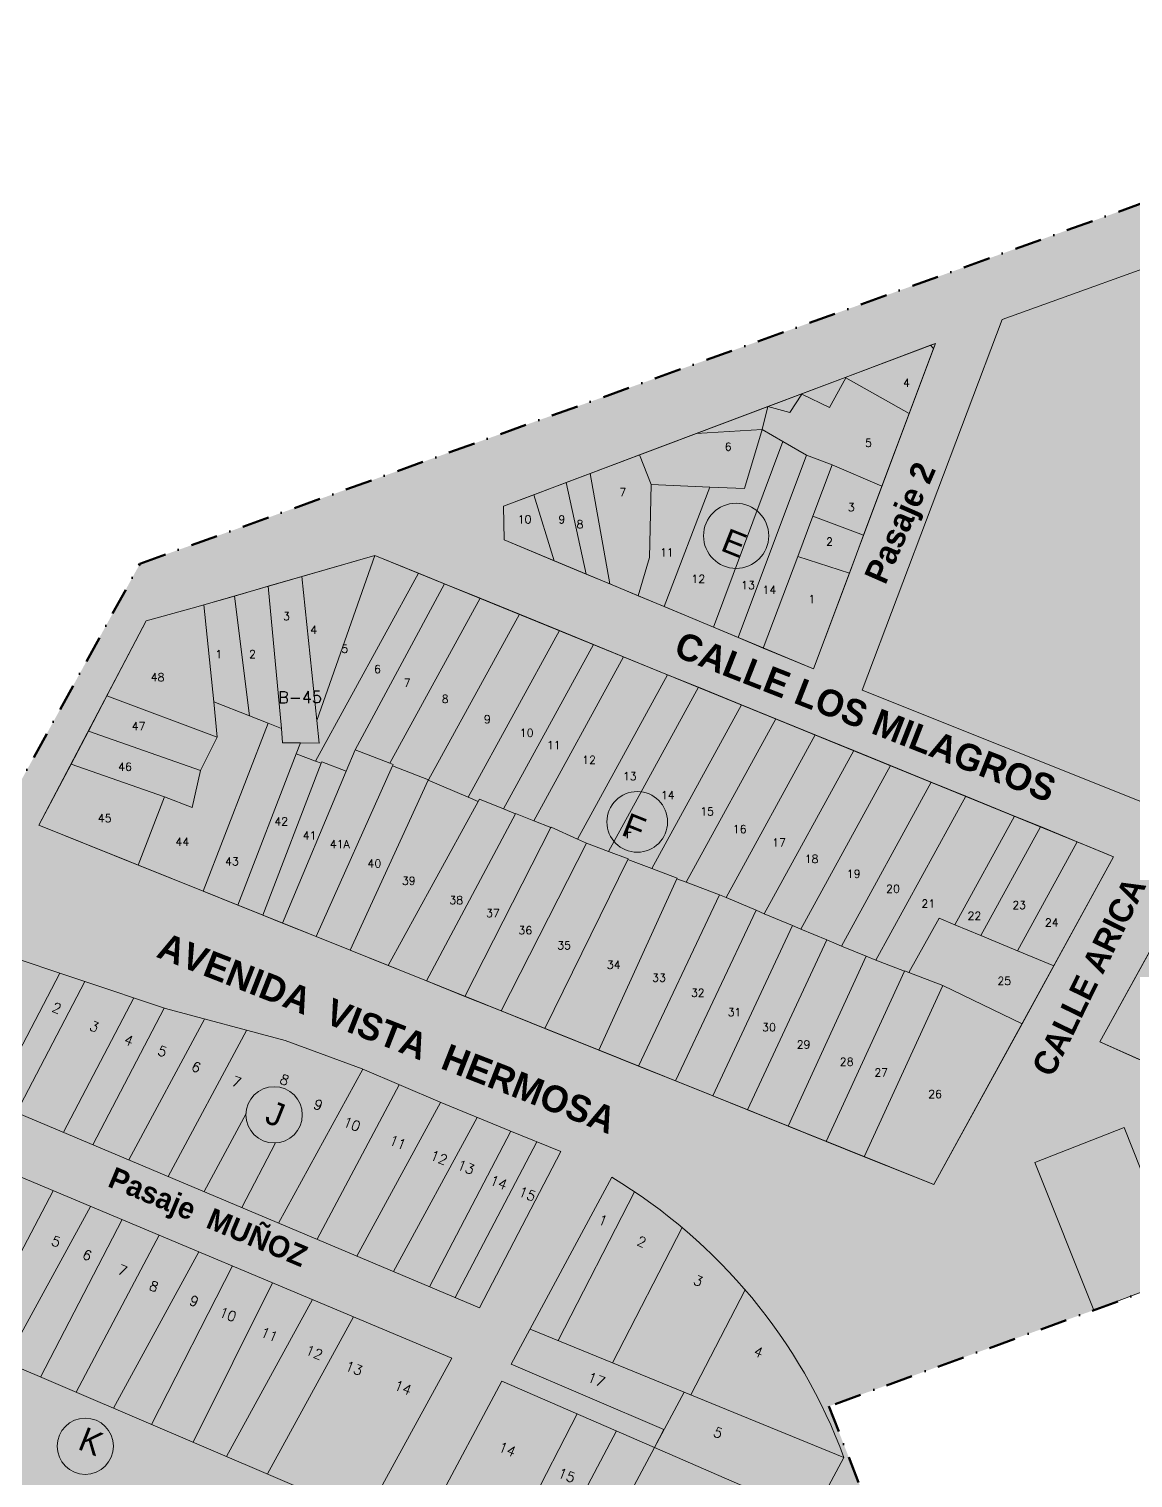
# Model space of a CAD drawing. Header units: millimetres. Extents: x -12449005 to 6504000, y 604360 to 27735491.
# Drawn here: x 713608.4 to 713815.4, y 9106705.9 to 9106977.6 of the extents above; entities that cross this region are included whole.
import ezdxf
from ezdxf.enums import TextEntityAlignment as Align

# ---------------------------------------------------------------- set-up
doc = ezdxf.new("R2010")
doc.units = ezdxf.units.MM
doc.header["$MEASUREMENT"] = 0
doc.header["$PDMODE"] = 3
doc.header["$PDSIZE"] = 0.5
doc.linetypes.add('DASHDOTX2', pattern=[50.8, 25.4, -12.7, 0, -12.7])
doc.linetypes.add('HIDDEN', pattern=[9.525, 6.35, -3.175])
doc.layers.get('0').update_dxf_attribs({"lineweight": 15})
for name, color, linetype, lineweight in [('-lote-numere', 2, 'Continuous', 13), ('02-Trazo', 130, 'Continuous', 9), ('A_LIMITES SECTORES', 1, 'DASHDOTX2', 50), ('JL - LOTE PRESCRITO', 190, 'Continuous', 30), ('JL - LOTES EXCEPTUADO', 33, 'Continuous', 30), ('Manzana', 3, 'Continuous', 18)]:
    doc.layers.add(name, color=color, linetype=linetype, lineweight=lineweight)
for name, color, linetype in [('_CALLES', 251, 'Continuous'), ('_LOTE_INFORMAL', 7, 'Continuous'), ('_LOTE_TEX_NUMLOT_INFORMAL', 251, 'Continuous'), ('_MANZANA_TEX_LETMAN_INFORMAL', 133, 'Continuous'), ('CALLES', 7, 'Continuous'), ('LOTES', 41, 'Continuous'), ('NUEVA ESPERANZA II', 160, 'Continuous')]:
    doc.layers.add(name, color=color, linetype=linetype)
doc.styles.add('CALLES', font='romans.shx', dxfattribs={"height": 2.5})
doc.styles.add('cota100', font='trebuc.ttf')
doc.styles.add('ROMANS', font='romans.shx')
doc.styles.add('SEELGA01N', font='SIMPLEX.SHX')
doc.styles.get("Standard").update_dxf_attribs({"font": 'arial.ttf'})
doc.dimstyles.new('COTA _100', dxfattribs={"dimscale": 1.26, "dimtxt": 0.95, "dimasz": 0.04, "dimexe": 0.06, "dimexo": 0.1, "dimgap": 0.04, "dimtad": 0, "dimzin": 1, "dimdsep": 46, "dimtxsty": 'cota100', "dimblk": 'ARCHTICK', "dimcen": 0.09, "dimdle": 0.06, "dimse1": 1, "dimse2": 1, "dimsd1": 1, "dimsd2": 1, "dimclrd": 256, "dimclre": 178, "dimclrt": 7, "dimaunit": 1, "dimadec": 3, "dimazin": 0, "dimtfac": 1, "dimtmove": 2, "dimatfit": 2, "dimldrblk": 'ARCHTICK', "dimfxl": 1, "dimarcsym": 0})

# ---------------------------------------------------------------- blocks, each defined once
blk = doc.blocks.new('*D51')
at = {"layer": 'DEFPOINTS', "color": 0, "ltscale": 0.3, "transparency": 16777216}
for p in [(711798.11, 9107297.2, 0), (638644.95, 8884680.95), (638646.1, 8884680.58, 0)]:
    blk.add_point(p, dxfattribs=at)
at = {"layer": 'JL - LOTE PRESCRITO', "color": 7, "ltscale": 0.3, "transparency": 16777216, "insert": (1552507.84, 18611954.35), "char_height": 1.425, "attachment_point": 5, "rotation": 71.8094, "style": 'cota100'}
blk.add_mtext('234327.50', dxfattribs=at)
blk = doc.blocks.new('_ARCHTICK')
at = {"color": 0, "linetype": 'ByBlock', "const_width": 0.15}
blk.add_lwpolyline([(-0.5, -0.5), (0.5, 0.5)], dxfattribs=at)
blk = doc.blocks.new('*D53')
at = {"layer": 'DEFPOINTS', "color": 0, "ltscale": 0.3, "transparency": 16777216}
for p in [(711952.33, 9107351.33, 0), (711965.47, 9107341.68, 0), (711966.31, 9107342.82)]:
    blk.add_point(p, dxfattribs=at)
at = {"layer": 'JL - LOTE PRESCRITO', "color": 7, "ltscale": 0.3, "transparency": 16777216, "insert": (6503997.51, 4786217.92), "char_height": 1.425, "attachment_point": 5, "rotation": 323.7083, "style": 'cota100'}
blk.add_mtext('16.31', dxfattribs=at)
blk = doc.blocks.new('*D73')
at = {"layer": 'DEFPOINTS', "color": 0, "linetype": 'HIDDEN', "ltscale": 0.3, "transparency": 16777216}
for p in [(712011.73, 9107605.05, 0), (712012.2, 9107605.85, 0), (4170697.19, 7066169.49, 0)]:
    blk.add_point(p, dxfattribs=at)
at = {"layer": 'NUEVA ESPERANZA II', "color": 7, "linetype": 'HIDDEN', "lineweight": 0, "ltscale": 0.3, "transparency": 16777216, "insert": (2441354.93, 8086888.07, 0), "char_height": 1.197, "attachment_point": 5, "rotation": 329.4494, "style": 'cota100'}
blk.add_mtext('4016212.68', dxfattribs=at)
blk = doc.blocks.new('*D76')
at = {"layer": 'DEFPOINTS', "color": 0, "linetype": 'HIDDEN', "ltscale": 0.3, "transparency": 16777216}
for p in [(712060.23, 9107364.32, 0), (4611601.15, 6212854.71, 0), (4611601.67, 6212855.42, 0)]:
    blk.add_point(p, dxfattribs=at)
at = {"layer": 'NUEVA ESPERANZA II', "color": 7, "linetype": 'HIDDEN', "lineweight": 0, "ltscale": 0.3, "transparency": 16777216, "insert": (2661831.21, 7660110.22, 0), "char_height": 1.197, "attachment_point": 5, "rotation": 323.4146, "style": 'cota100'}
blk.add_mtext('4856398.38', dxfattribs=at)
blk = doc.blocks.new('*D277')
at = {"layer": 'DEFPOINTS', "color": 0, "ltscale": 0.3, "transparency": 16777216}
for p in [(5920851.92, 23470790.36), (5920853.1, 23470789.93, 0), (712025.22, 9107418.43, 0)]:
    blk.add_point(p, dxfattribs=at)
at = {"layer": 'JL - LOTES EXCEPTUADO', "color": 7, "ltscale": 0.3, "transparency": 16777216, "insert": (-3004046.3, 604365.52), "char_height": 1.425, "attachment_point": 5, "rotation": 70.067, "style": 'cota100'}
blk.add_mtext('15278688.71', dxfattribs=at)

msp = doc.modelspace()

# ---------------------------------------------------------------- hatches: boundary and pattern name
at = {"transparency": 33554508}
h = msp.add_hatch(color=71, dxfattribs=at)
h.dxf.hatch_style = 1
h.paths.add_polyline_path([(713758.353, 9106719.387), (713966.816, 9106795.055), (713897.57, 9106973.891), (713629.208, 9106877.361), (713599.427, 9106823.03), (713529.846, 9106696.132), (713306.786, 9106788.683), (713234.32, 9106619.557), (713849.883, 9106358.794), (713884.937, 9106395.346)])

# ---------------------------------------------------------------- linework, layer by layer
at = {"lineweight": 15}
for points, elevation in [([(713873.218, 9106933.509), (713867.179, 9106950.669), (713790.828, 9106923.173), (713764.592, 9106853.633), (713817.469, 9106832.534)], 71.875), ([(713873.218, 9106933.509), (713867.179, 9106950.669), (713790.828, 9106923.173), (713764.592, 9106853.633), (713817.469, 9106832.534)], 71.875), ([(713778.351, 9106918.68), (713697.364, 9106888.167), (713697.457, 9106881.845), (713755.467, 9106857.626)], 74.393), ([(713673.222, 9106878.931), (713639.698, 9106869.199), (713630.391, 9106866.659), (713610.274, 9106828.316), (713778.036, 9106760.944), (713811.725, 9106822.398), (713809.79, 9106823.241)], 71.271), ([(713673.222, 9106878.931), (713639.698, 9106869.199), (713630.391, 9106866.659), (713610.274, 9106828.316), (713778.036, 9106760.944), (713811.725, 9106822.398), (713809.79, 9106823.241)], 71.271), ([(713900.899, 9106770.661), (713893.223, 9106789.366), (713826.769, 9106816.301), (713824.547, 9106815.575), (713809.149, 9106787.7), (713850.497, 9106769.347), (713850.991, 9106770.219), (713874.362, 9106760.556)], 72.377), ([(713900.899, 9106770.661), (713893.223, 9106789.366), (713826.769, 9106816.301), (713824.547, 9106815.575), (713809.149, 9106787.7), (713850.497, 9106769.347), (713850.991, 9106770.219), (713874.362, 9106760.556)], 72.377)]:
    msp.add_lwpolyline(points, close=True, dxfattribs=dict(at, elevation=elevation))
for centre, radius in [((713740.962, 9106882.596), 6.109), ((713722.431, 9106828.95, 71.271), 5.688)]:
    msp.add_circle(centre, radius)
at = {"layer": '02-Trazo', "color": 7}
for centre in [(713654.358, 9106774.034), (713618.957, 9106711.892)]:
    msp.add_circle(centre, 5.276, dxfattribs=at)
at = {"layer": '_LOTE_INFORMAL', "lineweight": 15}
for points, elevation in [([(713777.417, 9106918.328), (713761.406, 9106912.296)], 71.817), ([(713777.417, 9106918.328), (713761.406, 9106912.296)], 71.817), ([(713777.986, 9106917.705), (713777.417, 9106918.328)], 71.817), ([(713777.986, 9106917.705), (713777.417, 9106918.328)], 71.817), ([(713761.531, 9106912.225), (713758.495, 9106906.637), (713753.272, 9106909.16), (713751.064, 9106905.705), (713746.916, 9106906.836)], 71.817), ([(713761.531, 9106912.225), (713758.495, 9106906.637), (713753.272, 9106909.16), (713751.064, 9106905.705), (713746.916, 9106906.836)], 71.817), ([(713761.406, 9106912.296), (713761.531, 9106912.225)], 71.817), ([(713761.406, 9106912.296), (713761.531, 9106912.225)], 71.817), ([(713761.531, 9106912.225), (713773.423, 9106905.532)], 71.817), ([(713761.531, 9106912.225), (713773.423, 9106905.532)], 71.817), ([(713746.916, 9106906.836), (713745.851, 9106902.537)], 71.817), ([(713746.916, 9106906.836), (713745.851, 9106902.537)], 71.817), ([(713768.316, 9106891.907), (713773.423, 9106905.532)], 71.817), ([(713768.316, 9106891.907), (713773.423, 9106905.532)], 71.817), ([(713722.861, 9106897.773), (713733.489, 9106901.778)], 69.875), ([(713722.861, 9106897.773), (713733.489, 9106901.778)], 69.875), ([(713733.489, 9106901.778), (713745.851, 9106902.537)], 69.875), ([(713733.489, 9106901.778), (713745.851, 9106902.537)], 69.875), ([(713736.011, 9106891.737), (713742.565, 9106891.457), (713745.851, 9106902.537)], 71.135), ([(713736.011, 9106891.737), (713742.565, 9106891.457), (713745.851, 9106902.537)], 71.135), ([(713749.715, 9106900.287), (713736.734, 9106865.447)], 71.684), ([(713749.715, 9106900.287), (713736.734, 9106865.447)], 71.684), ([(713745.851, 9106902.537), (713749.715, 9106900.287)], 71.569), ([(713745.851, 9106902.537), (713749.715, 9106900.287)], 71.569), ([(713749.715, 9106900.287), (713754.159, 9106897.699)], 71.569), ([(713749.715, 9106900.287), (713754.159, 9106897.699)], 71.569), ([(713713.602, 9106894.285), (713722.861, 9106897.773)], 69.551), ([(713713.602, 9106894.285), (713722.861, 9106897.773)], 69.551), ([(713722.861, 9106897.773), (713725.014, 9106892.207)], 69.875), ([(713722.861, 9106897.773), (713725.014, 9106892.207)], 69.875), ([(713741.348, 9106863.521), (713754.159, 9106897.699)], 71.817), ([(713741.348, 9106863.521), (713754.159, 9106897.699)], 71.817), ([(713754.159, 9106897.699), (713758.985, 9106895.903)], 71.817), ([(713754.159, 9106897.699), (713758.985, 9106895.903)], 71.817), ([(713755.35, 9106886.248), (713758.985, 9106895.903)], 71.817), ([(713755.35, 9106886.248), (713758.985, 9106895.903)], 71.817), ([(713768.316, 9106891.907), (713758.985, 9106895.903)], 71.817), ([(713768.316, 9106891.907), (713758.985, 9106895.903)], 71.817), ([(713703.015, 9106890.296), (713709.094, 9106892.586)], 69.18), ([(713703.015, 9106890.296), (713709.094, 9106892.586)], 69.18), ([(713712.868, 9106875.411), (713709.094, 9106892.586)], 71.817), ([(713712.868, 9106875.411), (713709.094, 9106892.586)], 71.817), ([(713717.297, 9106873.562), (713713.602, 9106894.285)], 71.817), ([(713717.297, 9106873.562), (713713.602, 9106894.285)], 71.817), ([(713725.014, 9106892.207), (713724.743, 9106878.555), (713722.603, 9106871.347)], 71.135), ([(713725.014, 9106892.207), (713724.743, 9106878.555), (713722.603, 9106871.347)], 71.135), ([(713725.014, 9106892.207), (713736.011, 9106891.737)], 71.135), ([(713725.014, 9106892.207), (713736.011, 9106891.737)], 71.135), ([(713703.015, 9106890.296), (713697.364, 9106888.167), (713697.457, 9106881.845), (713706.87, 9106877.915)], 69.18), ([(713703.015, 9106890.296), (713697.364, 9106888.167), (713697.457, 9106881.845), (713706.87, 9106877.915)], 69.18), ([(713706.87, 9106877.915), (713703.015, 9106890.296)], 71.817), ([(713706.87, 9106877.915), (713703.015, 9106890.296)], 71.817), ([(713727.46, 9106869.319), (713736.011, 9106891.737)], 71.817), ([(713727.46, 9106869.319), (713736.011, 9106891.737)], 71.817), ([(713764.859, 9106882.684), (713768.316, 9106891.907)], 71.817), ([(713764.859, 9106882.684), (713768.316, 9106891.907)], 71.817), ([(713752.52, 9106878.729), (713755.35, 9106886.248)], 71.817), ([(713752.52, 9106878.729), (713755.35, 9106886.248)], 71.817), ([(713764.859, 9106882.684), (713755.35, 9106886.248)], 71.817), ([(713764.859, 9106882.684), (713755.35, 9106886.248)], 71.817), ([(713673.222, 9106878.931), (713659.577, 9106874.97)], 71.271), ([(713673.222, 9106878.931), (713659.577, 9106874.97)], 71.271), ([(713673.222, 9106878.931), (713662.358, 9106847.939)], 71.271), ([(713673.222, 9106878.931), (713662.358, 9106847.939)], 71.271), ([(713681.405, 9106875.594), (713673.222, 9106878.931)], 71.271), ([(713681.405, 9106875.594), (713673.222, 9106878.931)], 71.271), ([(713746.054, 9106861.556), (713752.52, 9106878.729)], 71.817), ([(713746.054, 9106861.556), (713752.52, 9106878.729)], 71.817), ([(713752.52, 9106878.729), (713762.206, 9106875.605)], 71.817), ([(713752.52, 9106878.729), (713762.206, 9106875.605)], 71.817), ([(713646.901, 9106871.29), (713653.239, 9106873.13)], 71.024), ([(713646.901, 9106871.29), (713653.239, 9106873.13)], 71.024), ([(713659.577, 9106874.97), (713653.239, 9106873.13)], 71.271), ([(713659.577, 9106874.97), (713653.239, 9106873.13)], 71.271), ([(713653.239, 9106873.13), (713655.71, 9106846.444)], 71.139), ([(713653.239, 9106873.13), (713655.71, 9106846.444)], 71.139), ([(713659.577, 9106874.97), (713662.358, 9106847.939)], 71.139), ([(713659.577, 9106874.97), (713662.358, 9106847.939)], 71.139), ([(713681.405, 9106875.594), (713662.093, 9106840.367)], 71.271), ([(713681.405, 9106875.594), (713662.093, 9106840.367)], 71.271), ([(713686.312, 9106873.593), (713669.548, 9106842.492)], 71.271), ([(713686.312, 9106873.593), (713669.548, 9106842.492)], 71.271), ([(713686.312, 9106873.593), (713681.405, 9106875.594)], 71.271), ([(713686.312, 9106873.593), (713681.405, 9106875.594)], 71.271), ([(713692.979, 9106870.874), (713686.312, 9106873.593)], 71.271), ([(713692.979, 9106870.874), (713686.312, 9106873.593)], 71.271), ([(713646.901, 9106871.29), (713641.176, 9106869.628)], 71.271), ([(713646.901, 9106871.29), (713641.176, 9106869.628)], 71.271), ([(713646.901, 9106871.29), (713649.752, 9106848.82)], 71.024), ([(713646.901, 9106871.29), (713649.752, 9106848.82)], 71.024), ([(713692.979, 9106870.874), (713676.048, 9106839.988)], 71.271), ([(713692.979, 9106870.874), (713676.048, 9106839.988)], 71.271), ([(713700.341, 9106867.872), (713692.979, 9106870.874)], 71.271), ([(713700.341, 9106867.872), (713692.979, 9106870.874)], 71.271), ([(713641.176, 9106869.628), (713639.698, 9106869.199), (713630.391, 9106866.659), (713623.025, 9106852.62)], 71.271), ([(713641.176, 9106869.628), (713639.698, 9106869.199), (713630.391, 9106866.659), (713623.025, 9106852.62)], 71.271), ([(713700.341, 9106867.872), (713683.271, 9106836.854)], 71.271), ([(713700.341, 9106867.872), (713683.271, 9106836.854)], 71.271), ([(713707.841, 9106864.814), (713700.341, 9106867.872)], 71.271), ([(713707.841, 9106864.814), (713700.341, 9106867.872)], 71.271), ([(713707.841, 9106864.814), (713690.726, 9106833.593)], 71.271), ([(713707.841, 9106864.814), (713690.726, 9106833.593)], 71.271), ([(713714.23, 9106862.209), (713697.335, 9106831.389)], 71.271), ([(713714.23, 9106862.209), (713697.335, 9106831.389)], 71.271), ([(713714.23, 9106862.209), (713707.841, 9106864.814)], 71.271), ([(713714.23, 9106862.209), (713707.841, 9106864.814)], 71.271), ([(713719.879, 9106859.905), (713714.23, 9106862.209)], 71.271), ([(713719.879, 9106859.905), (713714.23, 9106862.209)], 71.271), ([(713719.879, 9106859.905), (713703.037, 9106829.182)], 71.271), ([(713719.879, 9106859.905), (713703.037, 9106829.182)], 71.271), ([(713728.12, 9106856.545), (713719.879, 9106859.905)], 71.271), ([(713728.12, 9106856.545), (713719.879, 9106859.905)], 71.271), ([(713728.12, 9106856.545), (713711.227, 9106825.728)], 71.271), ([(713728.12, 9106856.545), (713711.227, 9106825.728)], 71.271), ([(713733.907, 9106854.185), (713717.038, 9106823.413)], 71.271), ([(713733.907, 9106854.185), (713717.038, 9106823.413)], 71.271), ([(713733.907, 9106854.185), (713728.12, 9106856.545)], 71.271), ([(713733.907, 9106854.185), (713728.12, 9106856.545)], 71.271), ([(713741.963, 9106850.9), (713733.907, 9106854.185)], 71.271), ([(713741.963, 9106850.9), (713733.907, 9106854.185)], 71.271), ([(713623.025, 9106852.62), (713619.536, 9106845.969)], 71.271), ([(713623.025, 9106852.62), (713619.536, 9106845.969)], 71.271), ([(713643.68, 9106844.839), (713623.025, 9106852.62)], 16.319), ([(713643.68, 9106844.839), (713623.025, 9106852.62)], 16.319), ([(713643.05, 9106851.493), (713649.752, 9106848.82)], 71.071), ([(713643.05, 9106851.493), (713649.752, 9106848.82)], 71.071), ([(713649.752, 9106848.82), (713653.21, 9106847.441)], 71.247), ([(713649.752, 9106848.82), (713653.21, 9106847.441)], 71.247), ([(713741.963, 9106850.9), (713725.144, 9106820.219)], 71.271), ([(713741.963, 9106850.9), (713725.144, 9106820.219)], 71.271), ([(713748.399, 9106848.275), (713741.963, 9106850.9)], 71.271), ([(713748.399, 9106848.275), (713741.963, 9106850.9)], 71.271), ([(713619.536, 9106845.969), (713616.29, 9106839.783)], 71.271), ([(713619.536, 9106845.969), (713616.29, 9106839.783)], 71.271), ([(713619.536, 9106845.969), (713640.579, 9106838.602)], 16.319), ([(713619.536, 9106845.969), (713640.579, 9106838.602)], 16.319), ([(713653.21, 9106847.441), (713655.71, 9106846.444)], 71.247), ([(713653.21, 9106847.441), (713655.71, 9106846.444)], 71.247), ([(713659.288, 9106843.747), (713655.954, 9106843.805), (713655.71, 9106846.444)], 71.139), ([(713659.288, 9106843.747), (713655.954, 9106843.805), (713655.71, 9106846.444)], 71.139), ([(713662.358, 9106847.939), (713662.796, 9106843.685), (713659.288, 9106843.747)], 71.139), ([(713662.358, 9106847.939), (713662.796, 9106843.685), (713659.288, 9106843.747)], 71.139), ([(713748.399, 9106848.275), (713731.595, 9106817.623)], 71.271), ([(713748.399, 9106848.275), (713731.595, 9106817.623)], 71.271), ([(713755.806, 9106845.255), (713748.399, 9106848.275)], 71.271), ([(713755.806, 9106845.255), (713748.399, 9106848.275)], 71.271), ([(713640.579, 9106838.602), (713643.68, 9106844.839)], 16.319), ([(713640.579, 9106838.602), (713643.68, 9106844.839)], 16.319), ([(713755.806, 9106845.255), (713739.09, 9106814.761)], 71.271), ([(713755.806, 9106845.255), (713739.09, 9106814.761)], 71.271), ([(713763.011, 9106842.317), (713755.806, 9106845.255)], 71.271), ([(713763.011, 9106842.317), (713755.806, 9106845.255)], 71.271), ([(713763.011, 9106842.317), (713746.253, 9106811.748)], 71.271), ([(713763.011, 9106842.317), (713746.253, 9106811.748)], 71.271), ([(713769.89, 9106839.511), (713763.011, 9106842.317)], 71.271), ([(713769.89, 9106839.511), (713763.011, 9106842.317)], 71.271), ([(713616.29, 9106839.783), (713610.274, 9106828.316), (713628.875, 9106820.846)], 71.271), ([(713616.29, 9106839.783), (713610.274, 9106828.316), (713628.875, 9106820.846)], 71.271), ([(713769.89, 9106839.511), (713753.093, 9106808.87)], 71.271), ([(713769.89, 9106839.511), (713753.093, 9106808.87)], 71.271), ([(713777.53, 9106836.396), (713769.89, 9106839.511)], 71.271), ([(713777.53, 9106836.396), (713769.89, 9106839.511)], 71.271), ([(713777.53, 9106836.396), (713760.694, 9106805.685)], 71.271), ([(713777.53, 9106836.396), (713760.694, 9106805.685)], 71.271), ([(713784.012, 9106833.753), (713777.53, 9106836.396)], 71.271), ([(713784.012, 9106833.753), (713777.53, 9106836.396)], 71.271), ([(713784.012, 9106833.753), (713767.178, 9106803.045)], 71.271), ([(713784.012, 9106833.753), (713767.178, 9106803.045)], 71.271), ([(713793.132, 9106830.034), (713784.012, 9106833.753)], 71.271), ([(713793.132, 9106830.034), (713784.012, 9106833.753)], 71.271), ([(713793.132, 9106830.034), (713781.973, 9106809.678)], 71.271), ([(713793.132, 9106830.034), (713781.973, 9106809.678)], 71.271), ([(713798.034, 9106828.035), (713793.132, 9106830.034)], 71.271), ([(713798.059, 9106828.079), (713793.132, 9106830.034)], 71.271), ([(713798.034, 9106828.035), (713793.132, 9106830.034)], 71.271), ([(713798.059, 9106828.079), (713793.132, 9106830.034)], 71.271), ([(713798.034, 9106828.035), (713786.858, 9106807.647)], 71.271), ([(713798.034, 9106828.035), (713786.858, 9106807.647)], 71.271), ([(713798.059, 9106828.079), (713798.034, 9106828.035)], 71.271), ([(713798.059, 9106828.079), (713798.034, 9106828.035)], 71.271), ([(713804.892, 9106825.238), (713798.034, 9106828.035)], 71.271), ([(713804.892, 9106825.238), (713798.034, 9106828.035)], 71.271), ([(713804.892, 9106825.238), (713798.059, 9106828.079)], 71.271), ([(713804.892, 9106825.238), (713798.059, 9106828.079)], 71.271), ([(713804.892, 9106825.238), (713793.691, 9106804.807)], 71.271), ([(713804.892, 9106825.238), (713793.691, 9106804.807)], 71.271), ([(713811.725, 9106822.398), (713809.79, 9106823.241), (713804.892, 9106825.238)], 71.271), ([(713811.725, 9106822.398), (713804.892, 9106825.238)], 71.271), ([(713811.725, 9106822.398), (713809.79, 9106823.241), (713804.892, 9106825.238)], 71.271), ([(713811.725, 9106822.398), (713804.892, 9106825.238)], 71.271), ([(713800.525, 9106801.967), (713811.725, 9106822.398)], 71.271), ([(713800.525, 9106801.967), (713811.725, 9106822.398)], 71.271), ([(713628.875, 9106820.846), (713641.078, 9106815.945)], 71.271), ([(713628.875, 9106820.846), (713641.078, 9106815.945)], 71.271), ([(713641.078, 9106815.945), (713647.573, 9106813.337)], 71.271), ([(713641.078, 9106815.945), (713647.573, 9106813.337)], 71.271), ([(713647.573, 9106813.337), (713652.212, 9106811.474)], 71.271), ([(713647.573, 9106813.337), (713652.212, 9106811.474)], 71.271), ([(713652.212, 9106811.474), (713655.917, 9106809.986)], 71.271), ([(713652.212, 9106811.474), (713655.917, 9106809.986)], 71.271), ([(713773.341, 9106800.736), (713779.009, 9106810.91), (713781.973, 9106809.678)], 71.271), ([(713773.341, 9106800.736), (713779.009, 9106810.91), (713781.973, 9106809.678)], 71.271), ([(713655.917, 9106809.986), (713662.221, 9106807.454)], 71.271), ([(713655.917, 9106809.986), (713662.221, 9106807.454)], 71.271), ([(713786.858, 9106807.647), (713781.973, 9106809.678)], 71.271), ([(713786.858, 9106807.647), (713781.973, 9106809.678)], 71.271), ([(713820.334, 9106807.969), (713809.149, 9106787.7), (713816.516, 9106784.43)], 72.377), ([(713820.334, 9106807.969), (713809.149, 9106787.7), (713816.516, 9106784.43)], 72.377), ([(713662.221, 9106807.454), (713668.622, 9106804.884)], 71.271), ([(713662.221, 9106807.454), (713668.622, 9106804.884)], 71.271), ([(713793.691, 9106804.807), (713786.858, 9106807.647)], 71.271), ([(713793.691, 9106804.807), (713786.858, 9106807.647)], 71.271), ([(713668.622, 9106804.884), (713675.75, 9106802.021)], 71.271), ([(713668.622, 9106804.884), (713675.75, 9106802.021)], 71.271), ([(713800.525, 9106801.967), (713793.691, 9106804.807)], 71.271), ([(713800.525, 9106801.967), (713793.691, 9106804.807)], 71.271), ([(713675.75, 9106802.021), (713682.945, 9106799.132)], 71.271), ([(713675.75, 9106802.021), (713682.945, 9106799.132)], 71.271), ([(713794.578, 9106791.119), (713800.525, 9106801.967)], 71.271), ([(713794.578, 9106791.119), (713800.525, 9106801.967)], 71.271), ([(713682.945, 9106799.132), (713690.14, 9106796.242)], 71.271), ([(713682.945, 9106799.132), (713690.14, 9106796.242)], 71.271), ([(713690.14, 9106796.242), (713696.914, 9106793.522)], 71.271), ([(713690.14, 9106796.242), (713696.914, 9106793.522)], 71.271), ([(713696.914, 9106793.522), (713705.13, 9106790.222)], 71.271), ([(713696.914, 9106793.522), (713705.13, 9106790.222)], 71.271), ([(713705.13, 9106790.222), (713715.252, 9106786.158)], 71.271), ([(713705.13, 9106790.222), (713715.252, 9106786.158)], 71.271), ([(713764.989, 9106766.184), (713778.036, 9106760.944), (713794.578, 9106791.119)], 71.271), ([(713764.989, 9106766.184), (713778.036, 9106760.944), (713794.578, 9106791.119)], 71.271), ([(713715.252, 9106786.158), (713722.672, 9106783.178)], 71.271), ([(713715.252, 9106786.158), (713722.672, 9106783.178)], 71.271), ([(713722.672, 9106783.178), (713729.632, 9106780.383)], 71.271), ([(713722.672, 9106783.178), (713729.632, 9106780.383)], 71.271), ([(713729.632, 9106780.383), (713736.592, 9106777.588)], 71.271), ([(713729.632, 9106780.383), (713736.592, 9106777.588)], 71.271), ([(713736.592, 9106777.588), (713743.088, 9106774.979)], 71.271), ([(713736.592, 9106777.588), (713743.088, 9106774.979)], 71.271), ([(713743.088, 9106774.979), (713750.699, 9106771.923)], 71.271), ([(713743.088, 9106774.979), (713750.699, 9106771.923)], 71.271), ([(713750.699, 9106771.923), (713757.844, 9106769.053)], 71.271), ([(713750.699, 9106771.923), (713757.844, 9106769.053)], 71.271), ([(713757.844, 9106769.053), (713764.989, 9106766.184)], 71.271), ([(713757.844, 9106769.053), (713764.989, 9106766.184)], 71.271)]:
    msp.add_lwpolyline(points, dxfattribs=dict(at, elevation=elevation))
for points in [[(713773.423, 9106905.532), (713777.986, 9106917.705)], [(713773.423, 9106905.532), (713777.986, 9106917.705)], [(713777.986, 9106917.705), (713778.351, 9106918.68), (713777.417, 9106918.328)], [(713777.986, 9106917.705), (713778.351, 9106918.68), (713777.417, 9106918.328)], [(713761.406, 9106912.296), (713746.916, 9106906.836)], [(713761.406, 9106912.296), (713746.916, 9106906.836)], [(713746.916, 9106906.836), (713733.489, 9106901.778)], [(713746.916, 9106906.836), (713733.489, 9106901.778)], [(713713.602, 9106894.285), (713709.094, 9106892.586)], [(713713.602, 9106894.285), (713709.094, 9106892.586)], [(713762.206, 9106875.605), (713764.859, 9106882.684)], [(713762.206, 9106875.605), (713764.859, 9106882.684)], [(713706.87, 9106877.915), (713712.868, 9106875.411)], [(713706.87, 9106877.915), (713712.868, 9106875.411)], [(713712.868, 9106875.411), (713717.297, 9106873.562)], [(713712.868, 9106875.411), (713717.297, 9106873.562)], [(713717.297, 9106873.562), (713722.603, 9106871.347)], [(713717.297, 9106873.562), (713722.603, 9106871.347)], [(713746.054, 9106861.556), (713755.467, 9106857.626), (713762.206, 9106875.605)], [(713746.054, 9106861.556), (713755.467, 9106857.626), (713762.206, 9106875.605)], [(713722.603, 9106871.347), (713727.46, 9106869.319)], [(713722.603, 9106871.347), (713727.46, 9106869.319)], [(713641.176, 9106869.628), (713643.05, 9106851.493)], [(713641.176, 9106869.628), (713643.05, 9106851.493)], [(713727.46, 9106869.319), (713736.734, 9106865.447)], [(713727.46, 9106869.319), (713736.734, 9106865.447)], [(713736.734, 9106865.447), (713741.348, 9106863.521)], [(713736.734, 9106865.447), (713741.348, 9106863.521)], [(713741.348, 9106863.521), (713746.054, 9106861.556)], [(713741.348, 9106863.521), (713746.054, 9106861.556)], [(713643.05, 9106851.493), (713643.68, 9106844.839)], [(713643.05, 9106851.493), (713643.68, 9106844.839)], [(713641.078, 9106815.945), (713653.21, 9106847.441)], [(713641.078, 9106815.945), (713653.21, 9106847.441)], [(713658.517, 9106841.745), (713659.288, 9106843.747)], [(713658.517, 9106841.745), (713659.288, 9106843.747)], [(713647.573, 9106813.337), (713658.517, 9106841.745)], [(713647.573, 9106813.337), (713658.517, 9106841.745)], [(713658.517, 9106841.745), (713662.093, 9106840.367)], [(713658.517, 9106841.745), (713662.093, 9106840.367)], [(713669.548, 9106842.492), (713667.861, 9106838.469)], [(713669.548, 9106842.492), (713667.861, 9106838.469)], [(713676.048, 9106839.988), (713669.548, 9106842.492)], [(713676.048, 9106839.988), (713669.548, 9106842.492)], [(713616.29, 9106839.783), (713633.807, 9106833.649)], [(713616.29, 9106839.783), (713633.807, 9106833.649)], [(713633.807, 9106833.649), (713638.993, 9106831.652), (713640.579, 9106838.602)], [(713633.807, 9106833.649), (713638.993, 9106831.652), (713640.579, 9106838.602)], [(713652.212, 9106811.474), (713663.18, 9106839.949)], [(713652.212, 9106811.474), (713663.18, 9106839.949)], [(713655.917, 9106809.986), (713667.861, 9106838.469)], [(713655.917, 9106809.986), (713667.861, 9106838.469)], [(713662.093, 9106840.367), (713663.18, 9106839.949)], [(713662.093, 9106840.367), (713663.18, 9106839.949)], [(713662.221, 9106807.454), (713676.552, 9106839.442)], [(713662.221, 9106807.454), (713676.552, 9106839.442)], [(713663.18, 9106839.949), (713663.288, 9106840.23), (713667.861, 9106838.469)], [(713663.18, 9106839.949), (713663.288, 9106840.23), (713667.861, 9106838.469)], [(713676.552, 9106839.442), (713676.686, 9106839.742), (713676.048, 9106839.988)], [(713676.552, 9106839.442), (713676.686, 9106839.742), (713676.048, 9106839.988)], [(713676.552, 9106839.442), (713683.271, 9106836.854)], [(713676.552, 9106839.442), (713683.271, 9106836.854)], [(713668.622, 9106804.884), (713683.224, 9106836.753)], [(713668.622, 9106804.884), (713683.224, 9106836.753)], [(713683.271, 9106836.854), (713683.224, 9106836.753)], [(713683.271, 9106836.854), (713683.224, 9106836.753)], [(713683.224, 9106836.753), (713690.726, 9106833.593)], [(713683.224, 9106836.753), (713690.726, 9106833.593)], [(713628.875, 9106820.846), (713633.807, 9106833.649)], [(713628.875, 9106820.846), (713633.807, 9106833.649)], [(713675.75, 9106802.021), (713692.619, 9106832.795)], [(713675.75, 9106802.021), (713692.619, 9106832.795)], [(713690.726, 9106833.593), (713692.619, 9106832.795)], [(713690.726, 9106833.593), (713692.619, 9106832.795)], [(713697.335, 9106831.389), (713692.831, 9106833.186), (713692.619, 9106832.795)], [(713697.335, 9106831.389), (713692.831, 9106833.186), (713692.619, 9106832.795)], [(713682.945, 9106799.132), (713699.583, 9106830.492)], [(713682.945, 9106799.132), (713699.583, 9106830.492)], [(713697.335, 9106831.389), (713699.583, 9106830.492)], [(713697.335, 9106831.389), (713699.583, 9106830.492)], [(713703.037, 9106829.182), (713699.613, 9106830.548), (713699.583, 9106830.492)], [(713703.037, 9106829.182), (713699.613, 9106830.548), (713699.583, 9106830.492)], [(713690.14, 9106796.242), (713706.254, 9106827.899)], [(713690.14, 9106796.242), (713706.254, 9106827.899)], [(713706.254, 9106827.899), (713703.037, 9106829.182)], [(713706.254, 9106827.899), (713703.037, 9106829.182)], [(713711.227, 9106825.728), (713706.298, 9106827.985), (713706.254, 9106827.899)], [(713711.227, 9106825.728), (713706.298, 9106827.985), (713706.254, 9106827.899)], [(713696.914, 9106793.522), (713712.915, 9106824.956)], [(713696.914, 9106793.522), (713712.915, 9106824.956)], [(713712.915, 9106824.956), (713711.227, 9106825.728)], [(713712.915, 9106824.956), (713711.227, 9106825.728)], [(713717.038, 9106823.413), (713712.915, 9106824.956)], [(713717.038, 9106823.413), (713712.915, 9106824.956)], [(713705.13, 9106790.222), (713720.661, 9106821.896)], [(713705.13, 9106790.222), (713720.661, 9106821.896)], [(713720.661, 9106821.896), (713720.728, 9106822.033), (713717.038, 9106823.413)], [(713720.661, 9106821.896), (713720.728, 9106822.033), (713717.038, 9106823.413)], [(713720.661, 9106821.896), (713725.144, 9106820.219)], [(713720.661, 9106821.896), (713725.144, 9106820.219)], [(713729.862, 9106818.272), (713729.933, 9106818.427), (713725.144, 9106820.219)], [(713729.862, 9106818.272), (713729.933, 9106818.427), (713725.144, 9106820.219)], [(713715.252, 9106786.158), (713729.862, 9106818.272)], [(713715.252, 9106786.158), (713729.862, 9106818.272)], [(713729.862, 9106818.272), (713731.595, 9106817.623)], [(713729.862, 9106818.272), (713731.595, 9106817.623)], [(713731.595, 9106817.623), (713737.824, 9106815.293)], [(713731.595, 9106817.623), (713737.824, 9106815.293)], [(713722.672, 9106783.178), (713737.824, 9106815.293)], [(713722.672, 9106783.178), (713737.824, 9106815.293)], [(713739.09, 9106814.761), (713737.824, 9106815.293)], [(713739.09, 9106814.761), (713737.824, 9106815.293)], [(713744.719, 9106812.393), (713739.09, 9106814.761)], [(713744.719, 9106812.393), (713739.09, 9106814.761)], [(713729.632, 9106780.383), (713744.719, 9106812.393)], [(713729.632, 9106780.383), (713744.719, 9106812.393)], [(713746.253, 9106811.748), (713744.719, 9106812.393)], [(713746.253, 9106811.748), (713744.719, 9106812.393)], [(713751.537, 9106809.525), (713746.253, 9106811.748)], [(713751.537, 9106809.525), (713746.253, 9106811.748)], [(713736.592, 9106777.588), (713751.537, 9106809.525)], [(713736.592, 9106777.588), (713751.537, 9106809.525)], [(713753.093, 9106808.87), (713751.537, 9106809.525)], [(713753.093, 9106808.87), (713751.537, 9106809.525)], [(713757.984, 9106806.813), (713753.093, 9106808.87)], [(713757.984, 9106806.813), (713753.093, 9106808.87)], [(713743.088, 9106774.979), (713757.984, 9106806.813)], [(713743.088, 9106774.979), (713757.984, 9106806.813)], [(713757.984, 9106806.813), (713760.694, 9106805.685)], [(713757.984, 9106806.813), (713760.694, 9106805.685)], [(713760.694, 9106805.685), (713765.323, 9106803.757)], [(713760.694, 9106805.685), (713765.323, 9106803.757)], [(713750.699, 9106771.923), (713765.323, 9106803.757)], [(713750.699, 9106771.923), (713765.323, 9106803.757)], [(713765.323, 9106803.757), (713767.178, 9106803.045)], [(713765.323, 9106803.757), (713767.178, 9106803.045)], [(713767.178, 9106803.045), (713772.53, 9106800.993)], [(713767.178, 9106803.045), (713772.53, 9106800.993)], [(713757.844, 9106769.053), (713772.53, 9106800.993)], [(713757.844, 9106769.053), (713772.53, 9106800.993)], [(713772.53, 9106800.993), (713772.551, 9106801.039), (713773.341, 9106800.736)], [(713772.53, 9106800.993), (713772.551, 9106801.039), (713773.341, 9106800.736)], [(713773.341, 9106800.736), (713779.74, 9106798.281)], [(713773.341, 9106800.736), (713779.74, 9106798.281)], [(713764.989, 9106766.184), (713779.74, 9106798.281)], [(713764.989, 9106766.184), (713779.74, 9106798.281)], [(713779.74, 9106798.281), (713794.578, 9106791.119)], [(713779.74, 9106798.281), (713794.578, 9106791.119)]]:
    msp.add_lwpolyline(points, dxfattribs=at)
msp.add_lwpolyline([(713813.743, 9106771.644), (713824.752, 9106743.802), (713808.047, 9106737.428), (713796.991, 9106765.119)], close=True, dxfattribs=at)
msp.add_lwpolyline([(713813.743, 9106771.644), (713824.752, 9106743.802), (713808.047, 9106737.428), (713796.991, 9106765.119)], close=True, dxfattribs=at)
at = {"layer": 'A_LIMITES SECTORES', "color": 71, "ltscale": 0.2}
msp.add_lwpolyline([(713599.427, 9106823.03), (713629.208, 9106877.361), (713897.57, 9106973.891), (713966.816, 9106795.055), (713758.353, 9106719.387), (713884.937, 9106395.346), (713849.883, 9106358.794), (713234.32, 9106619.557), (713306.786, 9106788.683), (713529.846, 9106696.132), (713599.427, 9106823.03)], close=True, dxfattribs=at)
at = {"layer": 'LOTES', "color": 7, "lineweight": 15}
for p, q in [((713614.185, 9106800.574), (713601.531, 9106776.382)), ((713618.88, 9106799.004), (713606.05, 9106774.475)), ((713628.047, 9106795.939), (713614.873, 9106770.752)), ((713633.759, 9106794.029), (713620.37, 9106768.432)), ((713641.296, 9106791.993), (713627.104, 9106765.591)), ((713649.203, 9106789.874), (713634.496, 9106762.472)), ((713670.982, 9106782.612), (713655.176, 9106753.746)), ((713677.824, 9106779.677), (713662.403, 9106750.697)), ((713685.561, 9106776.36), (713669.883, 9106747.541)), ((713649.089, 9106774.306), (713641.227, 9106759.632)), ((713692.407, 9106773.558), (713676.764, 9106744.638)), ((713698.75, 9106770.962), (713683.495, 9106741.798)), ((713654.614, 9106768.764), (713648.289, 9106756.653)), ((713703.59, 9106768.985), (713688.308, 9106739.767)), ((713612.962, 9106759.799), (713597.505, 9106730.452)), ((713707.579, 9106731.717), (713721.943, 9106759.605)), ((713619.942, 9106756.867), (713603.997, 9106727.679)), ((713625.869, 9106754.378), (713610.56, 9106724.876)), ((713632.825, 9106751.456), (713617.251, 9106722.019)), ((713717.786, 9106727.545), (713730.847, 9106752.903)), ((713640.246, 9106748.34), (713624.221, 9106719.042)), ((713646.555, 9106745.69), (713631.392, 9106715.98)), ((713569.161, 9106742.556), (713671.498, 9106698.852)), ((713654.072, 9106742.533), (713639.195, 9106712.647)), ((713732.504, 9106721.528), (713742.651, 9106741.229)), ((713661.525, 9106739.403), (713645.449, 9106709.976)), ((713669.237, 9106736.164), (713653.137, 9106706.693)), ((713702.34, 9106733.859), (713761.165, 9106709.812)), ((713731.222, 9106722.053), (713725.638, 9106711.671)), ((713711.165, 9106717.958), (713695.78, 9106688.134)), ((713718.54, 9106714.754), (713702.818, 9106685.035)), ((713725.638, 9106711.671), (713718.776, 9106698.798)), ((713725.638, 9106711.671), (713755.288, 9106698.791))]:
    msp.add_line(p, q, dxfattribs=at)
at = {"layer": 'Manzana', "color": 7, "lineweight": 15}
for p, q in [((713602.297, 9106804.55), (713634.007, 9106793.946)), ((713634.007, 9106793.946), (713656.397, 9106787.946)), ((713656.397, 9106787.946), (713670.879, 9106782.656)), ((713692.856, 9106737.848), (713589.878, 9106781.298)), ((713670.879, 9106782.656), (713685.512, 9106776.38)), ((713685.512, 9106776.38), (713698.533, 9106771.05)), ((713584.9, 9106771.584), (713687.656, 9106728.428)), ((713698.533, 9106771.05), (713708.133, 9106767.13)), ((713708.133, 9106767.13), (713692.856, 9106737.848)), ((713717.682, 9106762.315), (713698.802, 9106727.295)), ((713687.656, 9106728.428), (713653.444, 9106665.804)), ((713698.802, 9106727.295), (713727.434, 9106715.011)), ((713697.073, 9106724.08), (713663.359, 9106661.304)), ((713725.638, 9106711.671), (713697.073, 9106724.08)), ((713727.434, 9106715.011), (713725.638, 9106711.671)), ((713739.281, 9106668.773), (713761.165, 9106709.812))]:
    msp.add_line(p, q, dxfattribs=at)
at = {"layer": 'Manzana', "color": 8}
msp.add_arc((713664.495, 9106674.008), 103.088, 20.32316, 58.93954, dxfattribs=at)

# ---------------------------------------------------------------- texts
at = {"layer": '-lote-numere', "color": 7, "style": 'SEELGA01N'}
for s, p in [('2', (713613.602, 9106794.052)), ('3', (713620.639, 9106790.59)), ('4', (713627.14, 9106788.005)), ('5', (713633.41, 9106785.955)), ('6', (713639.758, 9106782.989)), ('7', (713647.291, 9106780.215)), ('8', (713656.306, 9106780.615)), ('9', (713662.621, 9106775.891)), ('10', (713668.932, 9106772.275)), ('11', (713677.536, 9106768.854)), ('12', (713685.26, 9106766.005)), ('13', (713690.307, 9106764.22)), ('14', (713696.464, 9106761.329)), ('15', (713701.818, 9106759.201)), ('1', (713716.003, 9106754.225)), ('5', (713613.471, 9106750.282)), ('2', (713723.271, 9106750.229)), ('6', (713619.322, 9106747.735)), ('7', (713625.937, 9106744.883)), ('8', (713631.828, 9106741.877)), ('3', (713733.87, 9106742.917)), ('9', (713639.36, 9106739.104)), ('10', (713645.669, 9106736.596)), ('11', (713653.472, 9106732.83)), ('12', (713661.884, 9106729.485)), ('4', (713745.17, 9106729.571)), ('13', (713669.341, 9106726.521)), ('14', (713678.518, 9106722.872)), ('17', (713714.771, 9106724.394)), ('5', (713737.601, 9106714.432)), ('14', (713698.075, 9106711.308)), ('15', (713709.204, 9106706.441))]:
    msp.add_text(s, height=1.875, rotation=338.31859, dxfattribs=at).set_placement(p, align=Align.MIDDLE_CENTER)
at = {"layer": '02-Trazo', "color": 7}
for s, p in [('E', (713739.783, 9106879.147)), ('F', (713721.004, 9106825.879))]:
    msp.add_text(s, height=4.5, rotation=338.31859, dxfattribs=at).set_placement(p, align=Align.CENTER)
at = {"layer": '02-Trazo', "color": 7, "char_height": 4.5, "width": 14.0003, "attachment_point": 1, "rotation": 338.31859}
for s, insert in [('{\\fComic Sans MS|b0|i0|c0|p66;J}', (713654.04, 9106776.866)), ('{\\fComic Sans MS|b0|i0|c0|p66;K}', (713618.996, 9106715.622))]:
    msp.add_mtext(s, dxfattribs=dict(at, insert=insert))
at = {"layer": '_CALLES', "color": 7, "char_height": 5, "width": 141.64894, "attachment_point": 1, "rotation": 338.60143, "style": 'CALLES'}
for s, insert in [('{\\fComic Sans MS|b1|i0|c0|p66;CALLE LOS MILAGROS}', (713730.86, 9106864.82, 71.271)), ('{\\fComic Sans MS|b1|i0|c0|p66;AVENIDA  VISTA  HERMOSA}', (713633.899, 9106808.348))]:
    msp.add_mtext(s, dxfattribs=dict(at, insert=insert))
at = {"layer": '_LOTE_TEX_NUMLOT_INFORMAL', "color": 7, "style": 'ROMANS'}
for s, p in [('4', (713772.91, 9106910.534, -2.576)), ('4', (713772.91, 9106910.534, -2.576)), ('5', (713765.786, 9106899.26, -2.576)), ('5', (713765.786, 9106899.26, -2.576)), ('6', (713739.461, 9106898.552, -2.576)), ('6', (713739.461, 9106898.552, -2.576)), ('7', (713719.714, 9106890.004, 71.817)), ('7', (713719.714, 9106890.004, 71.817)), ('3', (713762.557, 9106887.195, -2.576)), ('3', (713762.557, 9106887.195, -2.576)), ('10', (713701.315, 9106884.931, 70.499)), ('10', (713701.315, 9106884.931, 70.499)), ('9', (713708.309, 9106884.931, 70.499)), ('9', (713708.309, 9106884.931, 70.499)), ('8', (713711.695, 9106883.999, 70.605)), ('8', (713711.695, 9106883.999, 70.605)), ('2', (713758.492, 9106880.745, -2.576)), ('2', (713758.492, 9106880.745, -2.576)), ('11', (713727.974, 9106878.719, -2.576)), ('11', (713727.974, 9106878.719, -2.576)), ('12', (713733.877, 9106873.772, -2.576)), ('12', (713733.877, 9106873.772, -2.576)), ('13', (713743.208, 9106872.586, -2.576)), ('13', (713743.208, 9106872.586, -2.576)), ('14', (713747.199, 9106871.705, -2.576)), ('14', (713747.199, 9106871.705, -2.576)), ('1', (713755.144, 9106869.994, -2.576)), ('1', (713755.144, 9106869.994, -2.576)), ('3', (713656.678, 9106866.76)), ('3', (713656.678, 9106866.76)), ('4', (713661.765, 9106864.219)), ('4', (713661.765, 9106864.219)), ('5', (713667.615, 9106860.66)), ('5', (713667.615, 9106860.66)), ('1', (713643.96, 9106859.644)), ('1', (713643.96, 9106859.644)), ('2', (713650.319, 9106859.644)), ('2', (713650.319, 9106859.644)), ('48', (713632.513, 9106855.323)), ('48', (713632.513, 9106855.323)), ('6', (713673.72, 9106856.848)), ('6', (713673.72, 9106856.848)), ('7', (713679.316, 9106854.306)), ('7', (713679.316, 9106854.306)), ('8', (713686.438, 9106851.256)), ('8', (713686.438, 9106851.256)), ('9', (713694.323, 9106847.444)), ('9', (713694.323, 9106847.444)), ('47', (713628.952, 9106846.173)), ('47', (713628.952, 9106846.173)), ('10', (713701.699, 9106844.902)), ('10', (713701.699, 9106844.902)), ('11', (713706.786, 9106842.614)), ('11', (713706.786, 9106842.614)), ('12', (713713.4, 9106839.819)), ('12', (713713.4, 9106839.819)), ('46', (713626.409, 9106838.548)), ('46', (713626.409, 9106838.548)), ('13', (713721.031, 9106836.769)), ('13', (713721.031, 9106836.769)), ('14', (713728.153, 9106833.21)), ('14', (713728.153, 9106833.21)), ('45', (713622.593, 9106828.889)), ('45', (713622.593, 9106828.889)), ('42', (713655.684, 9106828.287)), ('42', (713655.684, 9106828.287)), ('15', (713735.529, 9106830.16)), ('15', (713735.529, 9106830.16)), ('41', (713661.007, 9106825.657)), ('41', (713661.007, 9106825.657)), ('16', (713741.634, 9106826.856)), ('16', (713741.634, 9106826.856)), ('44', (713637.15, 9106824.445)), ('44', (713637.15, 9106824.445)), ('41A', (713666.668, 9106824.041)), ('41A', (713666.668, 9106824.041)), ('17', (713749.01, 9106824.314)), ('17', (713749.01, 9106824.314)), ('43', (713646.45, 9106820.809)), ('43', (713646.45, 9106820.809)), ('40', (713673.138, 9106820.405)), ('40', (713673.138, 9106820.405)), ('18', (713755.115, 9106821.264)), ('18', (713755.115, 9106821.264)), ('39', (713679.608, 9106817.173)), ('39', (713679.608, 9106817.173)), ('19', (713763, 9106818.469)), ('19', (713763, 9106818.469)), ('20', (713770.376, 9106815.673)), ('20', (713770.376, 9106815.673)), ('38', (713688.503, 9106813.538)), ('38', (713688.503, 9106813.538)), ('21', (713776.99, 9106812.877)), ('21', (713776.99, 9106812.877)), ('23', (713794.032, 9106812.623)), ('23', (713794.032, 9106812.623)), ('37', (713695.377, 9106811.114)), ('37', (713695.377, 9106811.114)), ('22', (713785.638, 9106810.589)), ('22', (713785.638, 9106810.589)), ('24', (713800.136, 9106809.319)), ('24', (713800.136, 9106809.319)), ('36', (713701.443, 9106807.882)), ('36', (713701.443, 9106807.882)), ('35', (713708.721, 9106805.054)), ('35', (713708.721, 9106805.054)), ('34', (713718.021, 9106801.418)), ('34', (713718.021, 9106801.418)), ('33', (713726.513, 9106798.994)), ('33', (713726.513, 9106798.994)), ('25', (713791.234, 9106798.389)), ('25', (713791.234, 9106798.389)), ('32', (713733.791, 9106796.166)), ('32', (713733.791, 9106796.166)), ('31', (713740.665, 9106792.53)), ('31', (713740.665, 9106792.53)), ('30', (713747.135, 9106789.702)), ('30', (713747.135, 9106789.702)), ('29', (713753.605, 9106786.47)), ('29', (713753.605, 9106786.47)), ('28', (713761.692, 9106783.238)), ('28', (713761.692, 9106783.238)), ('27', (713768.161, 9106781.218)), ('27', (713768.161, 9106781.218)), ('26', (713778.27, 9106777.178)), ('26', (713778.27, 9106777.178))]:
    msp.add_text(s, height=1.5, dxfattribs=at).set_placement(p, align=Align.CENTER)
msp.add_text('B-45', height=2.2, rotation=0.51867, dxfattribs=at).set_placement((713659.217, 9106852.326), align=Align.MIDDLE_CENTER)
msp.add_text('B-45', height=2.2, rotation=0.51867, dxfattribs=at).set_placement((713659.217, 9106852.326), align=Align.MIDDLE_CENTER)
at = {"layer": '_MANZANA_TEX_LETMAN_INFORMAL', "style": 'ROMANS'}
msp.add_text('F', height=2.2, dxfattribs=at).set_placement((713721.004, 9106825.879), align=Align.CENTER)
msp.add_text('F', height=2.2, dxfattribs=at).set_placement((713721.004, 9106825.879), align=Align.CENTER)
msp.add_text('F', height=2.2, dxfattribs=at).set_placement((713721.004, 9106825.879), align=Align.CENTER)
at = {"layer": 'CALLES', "color": 7, "attachment_point": 1}
for s, insert, char_height, width, rotation in [('{\\fComic Sans MS|b1|i0|c0|p66;Pasaje 2}', (713764.859, 9106875.041), 4.44934, 108.6864, 66.31859), ('{\\fComic Sans MS|b1|i0|c0|p66;CALLE ARICA}', (713796.247, 9106782.823), 4.44934, 108.6864, 63.96004), ('{\\fComic Sans MS|b0|i0|c0|p66;J}', (713654.04, 9106776.866), 4.5, 14.0003, 338.31859), ('{\\fComic Sans MS|b1|i0|c0|p66;Pasaje  MUÑOZ}', (713624.494, 9106764.382), 4.00441, 141.64894, 337.31859), ('{\\fComic Sans MS|b0|i0|c0|p66;K}', (713618.996, 9106715.622), 4.5, 14.0003, 338.31859)]:
    msp.add_mtext(s, dxfattribs=dict(at, insert=insert, char_height=char_height, width=width, rotation=rotation))

# ---------------------------------------------------------------- dimensions: what is measured, and where the dimension line sits
at = {"layer": 'JL - LOTE PRESCRITO', "ltscale": 0.3}
for base, p1, p2, angle, picture, middle in [((638644.95, 8884680.953, 0), (711798.107, 9107297.202, 0), (638646.098, 8884680.575, 0), 251.80943, '*D51', (1552507.844, 18611954.349, 0)), ((711966.313, 9107342.822, 0), (711952.326, 9107351.331, 0), (711965.473, 9107341.678, 0), 323.70827, '*D53', (6503997.511, 4786217.922, 0))]:
    dim = msp.add_linear_dim(base=base, p1=p1, p2=p2, angle=angle, dimstyle='COTA _100', override={"dimscale": 1.5}, dxfattribs=at)
    dim.commit()
    dim.dimension.update_dxf_attribs({"geometry": picture, "text_midpoint": middle, "dimtype": 161})
at = {"layer": 'JL - LOTES EXCEPTUADO', "ltscale": 0.3}
dim = msp.add_linear_dim(base=(5920851.924857054, 23470790.356056061, 0.000000005), p1=(712025.222492767, 9107418.427517591, 0.000000004), p2=(5920853.097571281, 23470789.930775229, 0.000000001), angle=70.066995566, dimstyle='COTA _100', override={"dimscale": 1.5}, dxfattribs=at)
dim.commit()
dim.dimension.update_dxf_attribs({"geometry": '*D277', "text_midpoint": (-3004046.296434489, 604365.524695335, 0.000000005), "dimtype": 161})
at = {"layer": 'NUEVA ESPERANZA II', "linetype": 'HIDDEN', "lineweight": 0, "ltscale": 0.3}
for p1, p2, distance, picture, middle in [((4170697.188284783, 7066169.48580675, 0.000000001), (712011.729687415, 9107605.053734764, 0.000000001), -0.93001305, '*D73', (2441354.931710498, 8086888.07068019, 0.000000001)), ((712060.231841858, 9107364.317540675, 0.000000001), (4611601.151797256, 6212854.712911038, 0.000000001), 0.875501777, '*D76', (2661831.213635954, 7660110.218227286, 0.000000001))]:
    dim = msp.add_aligned_dim(p1=p1, p2=p2, distance=distance, dimstyle='COTA _100', dxfattribs=at)
    dim.commit()
    dim.dimension.update_dxf_attribs({"geometry": picture, "text_midpoint": middle})

doc.saveas('drawing.dxf')
